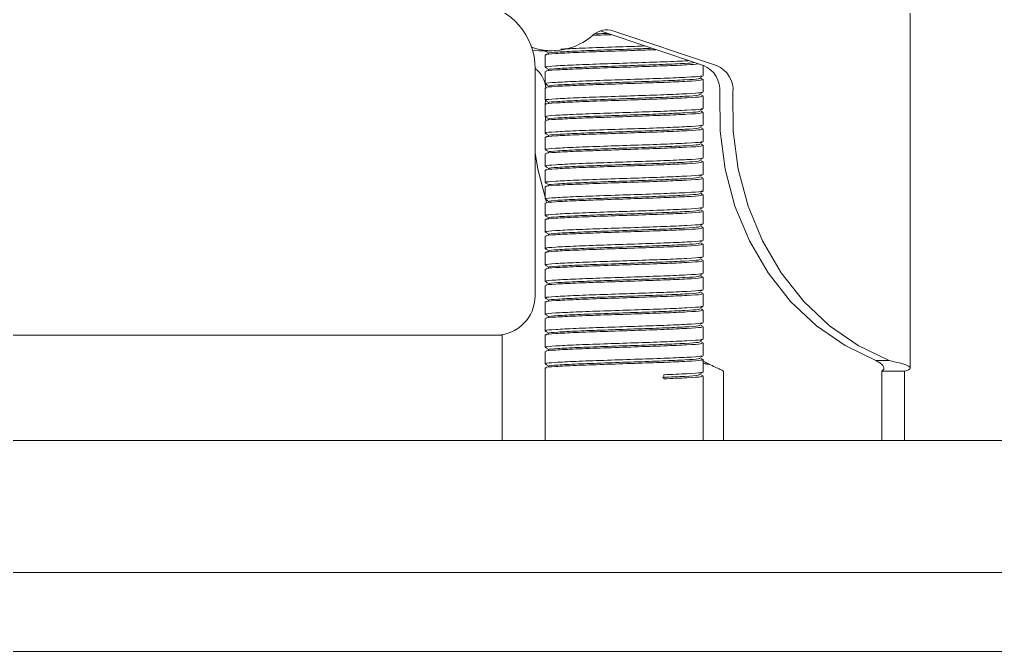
# Model space of a CAD drawing. Header units: millimetres. Extents: x 51507 to 66627, y -17810 to -7118.
# Drawn here: x 53123.3 to 53197.3, y -12022.7 to -11974.7 of the extents above; entities that cross this region are included whole.
import ezdxf

# ---------------------------------------------------------------- set-up
doc = ezdxf.new("R2010")
doc.units = ezdxf.units.MM
doc.header["$LTSCALE"] = 10
doc.layers.add('粗实线', color=4, linetype='Continuous', lineweight=18)

msp = doc.modelspace()

# ---------------------------------------------------------------- linework, layer by layer
at = {"layer": '粗实线'}
for p, q in [((53190.861, -12001.191), (53190.861, -11964.75)), ((53167.333, -11975.614), (53175.172, -11978.241)), ((53168.316, -11975.608), (53176.172, -11978.241)), ((53162.219, -11977.091), (53162.691, -11977.116)), ((53162.691, -11977.116), (53163.691, -11977.116)), ((53163.167, -11977.116), (53163.167, -11977.12)), ((53163.167, -11977.429), (53163.167, -11978.37)), ((53162.409, -11995.704), (53162.409, -11978.455)), ((53175.167, -11978.995), (53175.167, -11978.239)), ((53163.167, -11978.679), (53163.167, -11979.62)), ((53163.167, -11979.929), (53163.167, -11980.87)), ((53175.167, -11980.245), (53175.167, -11979.304)), ((53175.167, -11981.495), (53175.167, -11980.554)), ((53163.167, -11981.179), (53163.167, -11982.12)), ((53163.191, -11980.897), (53163.184, -11981.182)), ((53163.185, -11982.108), (53163.192, -11982.381)), ((53175.167, -11982.745), (53175.167, -11981.804)), ((53163.167, -11982.429), (53163.167, -11983.37)), ((53175.167, -11983.995), (53175.167, -11983.054)), ((53163.167, -11983.679), (53163.167, -11984.62)), ((53175.167, -11985.245), (53175.167, -11984.304)), ((53163.167, -11984.929), (53163.167, -11985.87)), ((53175.167, -11986.495), (53175.167, -11985.554)), ((53163.167, -11986.179), (53163.167, -11987.12)), ((53175.167, -11987.745), (53175.167, -11986.804)), ((53163.167, -11987.429), (53163.167, -11988.37)), ((53175.167, -11988.995), (53175.167, -11988.054)), ((53163.167, -11988.679), (53163.167, -11989.62)), ((53175.167, -11990.245), (53175.167, -11989.304)), ((53163.167, -11989.929), (53163.167, -11990.87)), ((53175.167, -11991.495), (53175.167, -11990.554)), ((53163.167, -11991.179), (53163.167, -11992.12)), ((53163.167, -11992.429), (53163.167, -11993.37)), ((53175.167, -11992.745), (53175.167, -11991.804)), ((53175.167, -11993.995), (53175.167, -11993.054)), ((53163.167, -11993.679), (53163.167, -11994.62)), ((53175.167, -11995.245), (53175.167, -11994.304)), ((53163.167, -11994.929), (53163.167, -11995.87)), ((53163.167, -11996.179), (53163.167, -11997.12)), ((53175.167, -11996.495), (53175.167, -11995.554)), ((53175.167, -11997.745), (53175.167, -11996.804)), ((53163.167, -11997.429), (53163.167, -11998.37)), ((53175.167, -11998.995), (53175.167, -11998.054)), ((53159.909, -11998.704), (53082.609, -11998.704)), ((53159.909, -12006.704), (53159.909, -11998.704)), ((53163.167, -11998.679), (53163.167, -11999.62)), ((53175.167, -12000.245), (53175.167, -11999.304)), ((53163.167, -11999.929), (53163.167, -12000.87)), ((53175.167, -12001.495), (53175.167, -12000.554)), ((53189.261, -12000.613), (53188.261, -12000.613)), ((53163.167, -12001.179), (53163.167, -12006.704)), ((53175.602, -12000.922), (53175.639, -12000.922)), ((53172.167, -12002.012), (53172.167, -12001.704)), ((53175.167, -12006.704), (53175.167, -12001.804)), ((53176.7, -12006.704), (53176.7, -12001.425)), ((53190.432, -12001.425), (53188.7, -12001.425)), ((53188.7, -12006.704), (53188.7, -12001.425)), ((53190.432, -12006.704), (53190.432, -12001.425)), ((52722.409, -12006.704), (54612.409, -12006.704)), ((52722.409, -12016.704), (54612.409, -12016.704)), ((54607.409, -12022.704), (52727.409, -12022.704))]:
    msp.add_line(p, q, dxfattribs=at)
for points in [[(53176.418, -11980.294), (53176.435, -11983.221), (53176.821, -11986.112), (53177.569, -11988.908), (53178.662, -11991.548), (53180.077, -11993.976), (53181.783, -11996.139), (53183.745, -11997.992), (53185.92, -11999.494), (53188.261, -12000.613)], [(53177.418, -11980.294), (53177.435, -11983.221), (53177.821, -11986.112), (53178.569, -11988.908), (53179.662, -11991.548), (53181.077, -11993.976), (53182.783, -11996.139), (53184.745, -11997.992), (53186.92, -11999.494), (53189.261, -12000.613)], [(53162.409, -11984.869), (53162.621, -11986.112), (53163.269, -11988.606)]]:
    msp.add_lwpolyline(points, dxfattribs=at)
for centre, radius, start, end in [((53157.409, -11978.455), 5, 0, 81.25384), ((53163.697, -11972.465), 4.646, 250.44125, 311.85464), ((53167.832, -11977.082), 1.552, 71.82487, 131.80212), ((53174.428, -11980.097), 2, 354.32949, 68.13773), ((53175.428, -11980.097), 2, 354.32949, 68.13773), ((53161.176, -11980.094), 2.042, 3.41415, 52.85082), ((53159.409, -11995.704), 3, 270, 360)]:
    msp.add_arc(centre, radius, start, end, dxfattribs=at)
for points, knots in [([(53168.185, -11975.899), (53167.991, -11975.906), (53167.513, -11975.921), (53167.107, -11975.937), (53166.866, -11975.946)], [0, 0, 0, 0, 0.53758, 1.320531, 1.320531, 1.320531, 1.320531]), ([(53167.89, -11975.8), (53167.814, -11975.803), (53167.457, -11975.815), (53167.153, -11975.827), (53166.915, -11975.837)], [0, 0, 0, 0, 0.2088916, 0.9758435, 0.9758435, 0.9758435, 0.9758435]), ([(53171.265, -11976.931), (53170.825, -11976.948), (53169.679, -11976.99), (53167.619, -11977.058), (53165.53, -11977.136), (53164.043, -11977.214), (53163.32, -11977.275), (53163.429, -11977.31), (53163.457, -11977.318)], [0, 0, 0, 0, 0.998521, 2.597816, 4.197112, 5.796408, 7.395703, 7.92518, 7.92518, 7.92518, 7.92518]), ([(53170.736, -11976.754), (53170.476, -11976.763), (53169.485, -11976.798), (53167.578, -11976.86), (53165.555, -11976.931), (53164.722, -11976.977), (53164.368, -11976.996)], [0, 0, 0, 0, 0.729382, 2.786947, 4.844512, 6.372865, 6.372865, 6.372865, 6.372865]), ([(53163.177, -11977.132), (53163.209, -11977.151), (53163.272, -11977.188), (53163.336, -11977.225), (53163.368, -11977.243)], [0, 0, 0, 0, 0.1104787, 0.2209528, 0.2209528, 0.2209528, 0.2209528]), ([(53171.569, -11977.033), (53171.038, -11977.052), (53169.779, -11977.097), (53167.569, -11977.168), (53165.41, -11977.247), (53163.875, -11977.325), (53163.128, -11977.385), (53163.241, -11977.42), (53163.269, -11977.429)], [0, 0, 0, 0, 1.214889, 2.878022, 4.541155, 6.204288, 7.867422, 8.420209, 8.420209, 8.420209, 8.420209]), ([(53163.177, -11978.382), (53163.209, -11978.401), (53163.272, -11978.438), (53163.336, -11978.475), (53163.368, -11978.493)], [0, 0, 0, 0, 0.1104787, 0.2209528, 0.2209528, 0.2209528, 0.2209528]), ([(53174.054, -11977.866), (53174.013, -11977.869), (53173.64, -11977.898), (53172.195, -11977.954), (53169.983, -11978.032), (53167.573, -11978.11), (53165.409, -11978.188), (53163.875, -11978.266), (53163.128, -11978.327), (53163.241, -11978.361), (53163.269, -11978.37)], [0, 0, 0, 0, 0.207198, 1.896939, 3.58668, 5.276421, 6.966162, 8.655904, 10.345645, 10.907276, 10.907276, 10.907276, 10.907276]), ([(53174.806, -11978.118), (53174.556, -11978.14), (53174.011, -11978.188), (53172.23, -11978.262), (53169.973, -11978.34), (53167.575, -11978.418), (53165.409, -11978.497), (53163.875, -11978.575), (53163.128, -11978.635), (53163.241, -11978.67), (53163.269, -11978.679)], [0, 0, 0, 0, 1.378302, 3.00218, 4.626057, 6.249935, 7.873813, 9.497691, 11.121569, 11.661309, 11.661309, 11.661309, 11.661309]), ([(53174.505, -11978.017), (53174.295, -11978.036), (53173.795, -11978.081), (53172.129, -11978.152), (53169.949, -11978.23), (53167.626, -11978.308), (53165.528, -11978.386), (53164.044, -11978.464), (53163.32, -11978.525), (53163.429, -11978.56), (53163.457, -11978.568)], [0, 0, 0, 0, 1.151574, 2.733946, 4.316318, 5.89869, 7.481062, 9.063434, 10.645806, 11.169679, 11.169679, 11.169679, 11.169679]), ([(53175.041, -11979.007), (53175.037, -11979.021), (53175.028, -11979.06), (53174.021, -11979.125), (53172.253, -11979.204), (53169.967, -11979.282), (53167.577, -11979.36), (53165.408, -11979.438), (53163.875, -11979.516), (53163.128, -11979.577), (53163.241, -11979.611), (53163.269, -11979.62)], [0, 0, 0, 0, 0.778444, 2.29667, 3.814896, 5.333123, 6.851349, 8.369575, 9.887802, 11.406028, 11.910652, 11.910652, 11.910652, 11.910652]), ([(53174.877, -11979.194), (53174.878, -11979.211), (53174.879, -11979.254), (53173.874, -11979.324), (53172.153, -11979.402), (53169.942, -11979.48), (53167.627, -11979.558), (53165.528, -11979.636), (53164.044, -11979.714), (53163.32, -11979.775), (53163.429, -11979.81), (53163.457, -11979.818)], [0, 0, 0, 0, 0.965107, 2.410762, 3.856417, 5.302072, 6.747726, 8.193381, 9.639036, 11.084691, 11.563302, 11.563302, 11.563302, 11.563302]), ([(53174.965, -11979.118), (53174.997, -11979.1), (53175.061, -11979.063), (53175.125, -11979.026), (53175.157, -11979.007)], [0, 0, 0, 0, 0.1104741, 0.2209528, 0.2209528, 0.2209528, 0.2209528]), ([(53175.156, -11979.293), (53175.125, -11979.274), (53175.061, -11979.237), (53174.997, -11979.2), (53174.965, -11979.182)], [0, 0, 0, 0, 0.1104904, 0.2209761, 0.2209761, 0.2209761, 0.2209761]), ([(53163.177, -11979.632), (53163.209, -11979.651), (53163.272, -11979.688), (53163.336, -11979.725), (53163.368, -11979.743)], [0, 0, 0, 0, 0.1104787, 0.2209528, 0.2209528, 0.2209528, 0.2209528]), ([(53175.065, -11979.304), (53175.065, -11979.321), (53175.067, -11979.365), (53174.028, -11979.434), (53172.251, -11979.512), (53169.968, -11979.59), (53167.577, -11979.668), (53165.408, -11979.747), (53163.875, -11979.825), (53163.128, -11979.885), (53163.241, -11979.92), (53163.269, -11979.929)], [0, 0, 0, 0, 0.99652, 2.48916, 3.9818, 5.47444, 6.967079, 8.459719, 9.952359, 11.444999, 11.941118, 11.941118, 11.941118, 11.941118]), ([(53175.041, -11980.257), (53175.037, -11980.271), (53175.028, -11980.31), (53174.021, -11980.375), (53172.253, -11980.454), (53169.967, -11980.532), (53167.577, -11980.61), (53165.408, -11980.688), (53163.875, -11980.766), (53163.128, -11980.827), (53163.241, -11980.861), (53163.269, -11980.87)], [0, 0, 0, 0, 0.778444, 2.29667, 3.814896, 5.333123, 6.851349, 8.369575, 9.887802, 11.406028, 11.910652, 11.910652, 11.910652, 11.910652]), ([(53175.065, -11980.554), (53175.065, -11980.571), (53175.067, -11980.615), (53174.028, -11980.684), (53172.251, -11980.762), (53169.968, -11980.84), (53167.577, -11980.918), (53165.408, -11980.997), (53163.875, -11981.075), (53163.128, -11981.135), (53163.241, -11981.17), (53163.269, -11981.179)], [0, 0, 0, 0, 0.99652, 2.48916, 3.9818, 5.47444, 6.967079, 8.459719, 9.952359, 11.444999, 11.941118, 11.941118, 11.941118, 11.941118]), ([(53174.877, -11980.444), (53174.878, -11980.461), (53174.879, -11980.504), (53173.874, -11980.574), (53172.153, -11980.652), (53169.942, -11980.73), (53167.627, -11980.808), (53165.528, -11980.886), (53164.044, -11980.964), (53163.32, -11981.025), (53163.429, -11981.06), (53163.457, -11981.068)], [0, 0, 0, 0, 0.965107, 2.410762, 3.856417, 5.302072, 6.747726, 8.193381, 9.639036, 11.084691, 11.563302, 11.563302, 11.563302, 11.563302]), ([(53174.965, -11980.368), (53174.997, -11980.35), (53175.061, -11980.313), (53175.125, -11980.276), (53175.157, -11980.257)], [0, 0, 0, 0, 0.1104741, 0.2209528, 0.2209528, 0.2209528, 0.2209528]), ([(53175.156, -11980.543), (53175.125, -11980.524), (53175.061, -11980.487), (53174.997, -11980.45), (53174.965, -11980.432)], [0, 0, 0, 0, 0.1104904, 0.2209761, 0.2209761, 0.2209761, 0.2209761]), ([(53163.177, -11980.882), (53163.209, -11980.901), (53163.272, -11980.938), (53163.336, -11980.975), (53163.368, -11980.993)], [0, 0, 0, 0, 0.1104787, 0.2209528, 0.2209528, 0.2209528, 0.2209528]), ([(53163.177, -11982.132), (53163.209, -11982.151), (53163.272, -11982.188), (53163.336, -11982.225), (53163.368, -11982.243)], [0, 0, 0, 0, 0.1104787, 0.2209528, 0.2209528, 0.2209528, 0.2209528]), ([(53175.041, -11981.507), (53175.037, -11981.521), (53175.028, -11981.56), (53174.021, -11981.625), (53172.253, -11981.704), (53169.967, -11981.782), (53167.577, -11981.86), (53165.408, -11981.938), (53163.875, -11982.016), (53163.128, -11982.077), (53163.241, -11982.111), (53163.269, -11982.12)], [0, 0, 0, 0, 0.778444, 2.29667, 3.814896, 5.333123, 6.851349, 8.369575, 9.887802, 11.406028, 11.910652, 11.910652, 11.910652, 11.910652]), ([(53175.065, -11981.804), (53175.065, -11981.821), (53175.067, -11981.865), (53174.028, -11981.934), (53172.251, -11982.012), (53169.968, -11982.09), (53167.577, -11982.168), (53165.408, -11982.247), (53163.875, -11982.325), (53163.128, -11982.385), (53163.241, -11982.42), (53163.269, -11982.429)], [0, 0, 0, 0, 0.99652, 2.48916, 3.9818, 5.47444, 6.967079, 8.459719, 9.952359, 11.444999, 11.941118, 11.941118, 11.941118, 11.941118]), ([(53174.877, -11981.694), (53174.878, -11981.711), (53174.879, -11981.754), (53173.874, -11981.824), (53172.153, -11981.902), (53169.942, -11981.98), (53167.627, -11982.058), (53165.528, -11982.136), (53164.044, -11982.214), (53163.32, -11982.275), (53163.429, -11982.31), (53163.457, -11982.318)], [0, 0, 0, 0, 0.965107, 2.410762, 3.856417, 5.302072, 6.747726, 8.193381, 9.639036, 11.084691, 11.563302, 11.563302, 11.563302, 11.563302]), ([(53174.965, -11981.618), (53174.997, -11981.6), (53175.061, -11981.563), (53175.125, -11981.526), (53175.157, -11981.507)], [0, 0, 0, 0, 0.1104741, 0.2209528, 0.2209528, 0.2209528, 0.2209528]), ([(53175.156, -11981.793), (53175.125, -11981.774), (53175.061, -11981.737), (53174.997, -11981.7), (53174.965, -11981.682)], [0, 0, 0, 0, 0.1104904, 0.2209761, 0.2209761, 0.2209761, 0.2209761]), ([(53175.041, -11982.757), (53175.037, -11982.771), (53175.028, -11982.81), (53174.021, -11982.875), (53172.253, -11982.954), (53169.967, -11983.032), (53167.577, -11983.11), (53165.408, -11983.188), (53163.875, -11983.266), (53163.128, -11983.327), (53163.241, -11983.361), (53163.269, -11983.37)], [0, 0, 0, 0, 0.778444, 2.29667, 3.814896, 5.333123, 6.851349, 8.369575, 9.887802, 11.406028, 11.910652, 11.910652, 11.910652, 11.910652]), ([(53174.965, -11982.868), (53174.997, -11982.85), (53175.061, -11982.813), (53175.125, -11982.776), (53175.157, -11982.757)], [0, 0, 0, 0, 0.1104741, 0.2209528, 0.2209528, 0.2209528, 0.2209528]), ([(53163.177, -11983.382), (53163.209, -11983.401), (53163.272, -11983.438), (53163.336, -11983.475), (53163.368, -11983.493)], [0, 0, 0, 0, 0.1104787, 0.2209528, 0.2209528, 0.2209528, 0.2209528]), ([(53175.065, -11983.054), (53175.065, -11983.071), (53175.067, -11983.115), (53174.028, -11983.184), (53172.251, -11983.262), (53169.968, -11983.34), (53167.577, -11983.418), (53165.408, -11983.497), (53163.875, -11983.575), (53163.128, -11983.635), (53163.241, -11983.67), (53163.269, -11983.679)], [0, 0, 0, 0, 0.99652, 2.48916, 3.9818, 5.47444, 6.967079, 8.459719, 9.952359, 11.444999, 11.941118, 11.941118, 11.941118, 11.941118]), ([(53174.877, -11982.944), (53174.878, -11982.961), (53174.879, -11983.004), (53173.874, -11983.074), (53172.153, -11983.152), (53169.942, -11983.23), (53167.627, -11983.308), (53165.528, -11983.386), (53164.044, -11983.464), (53163.32, -11983.525), (53163.429, -11983.56), (53163.457, -11983.568)], [0, 0, 0, 0, 0.965107, 2.410762, 3.856417, 5.302072, 6.747726, 8.193381, 9.639036, 11.084691, 11.563302, 11.563302, 11.563302, 11.563302]), ([(53175.156, -11983.043), (53175.125, -11983.024), (53175.061, -11982.987), (53174.997, -11982.95), (53174.965, -11982.932)], [0, 0, 0, 0, 0.1104904, 0.2209761, 0.2209761, 0.2209761, 0.2209761]), ([(53175.041, -11984.007), (53175.037, -11984.021), (53175.028, -11984.06), (53174.021, -11984.125), (53172.253, -11984.204), (53169.967, -11984.282), (53167.577, -11984.36), (53165.408, -11984.438), (53163.875, -11984.516), (53163.128, -11984.577), (53163.241, -11984.611), (53163.269, -11984.62)], [0, 0, 0, 0, 0.778444, 2.29667, 3.814896, 5.333123, 6.851349, 8.369575, 9.887802, 11.406028, 11.910652, 11.910652, 11.910652, 11.910652]), ([(53175.065, -11984.304), (53175.065, -11984.321), (53175.067, -11984.365), (53174.028, -11984.434), (53172.251, -11984.512), (53169.968, -11984.59), (53167.577, -11984.668), (53165.408, -11984.747), (53163.875, -11984.825), (53163.128, -11984.885), (53163.241, -11984.92), (53163.269, -11984.929)], [0, 0, 0, 0, 0.99652, 2.48916, 3.9818, 5.47444, 6.967079, 8.459719, 9.952359, 11.444999, 11.941118, 11.941118, 11.941118, 11.941118]), ([(53174.877, -11984.194), (53174.878, -11984.211), (53174.879, -11984.254), (53173.874, -11984.324), (53172.153, -11984.402), (53169.942, -11984.48), (53167.627, -11984.558), (53165.528, -11984.636), (53164.044, -11984.714), (53163.32, -11984.775), (53163.429, -11984.81), (53163.457, -11984.818)], [0, 0, 0, 0, 0.965107, 2.410762, 3.856417, 5.302072, 6.747726, 8.193381, 9.639036, 11.084691, 11.563302, 11.563302, 11.563302, 11.563302]), ([(53174.965, -11984.118), (53174.997, -11984.1), (53175.061, -11984.063), (53175.125, -11984.026), (53175.157, -11984.007)], [0, 0, 0, 0, 0.1104741, 0.2209528, 0.2209528, 0.2209528, 0.2209528]), ([(53175.156, -11984.293), (53175.125, -11984.274), (53175.061, -11984.237), (53174.997, -11984.2), (53174.965, -11984.182)], [0, 0, 0, 0, 0.1104904, 0.2209761, 0.2209761, 0.2209761, 0.2209761]), ([(53163.177, -11984.632), (53163.209, -11984.651), (53163.272, -11984.688), (53163.336, -11984.725), (53163.368, -11984.743)], [0, 0, 0, 0, 0.1104787, 0.2209528, 0.2209528, 0.2209528, 0.2209528]), ([(53175.041, -11985.257), (53175.037, -11985.271), (53175.028, -11985.31), (53174.021, -11985.375), (53172.253, -11985.454), (53169.967, -11985.532), (53167.577, -11985.61), (53165.408, -11985.688), (53163.875, -11985.766), (53163.128, -11985.827), (53163.241, -11985.861), (53163.269, -11985.87)], [0, 0, 0, 0, 0.778444, 2.29667, 3.814896, 5.333123, 6.851349, 8.369575, 9.887802, 11.406028, 11.910652, 11.910652, 11.910652, 11.910652]), ([(53175.065, -11985.554), (53175.065, -11985.571), (53175.067, -11985.615), (53174.028, -11985.684), (53172.251, -11985.762), (53169.968, -11985.84), (53167.577, -11985.918), (53165.408, -11985.997), (53163.875, -11986.075), (53163.128, -11986.135), (53163.241, -11986.17), (53163.269, -11986.179)], [0, 0, 0, 0, 0.99652, 2.48916, 3.9818, 5.47444, 6.967079, 8.459719, 9.952359, 11.444999, 11.941118, 11.941118, 11.941118, 11.941118]), ([(53174.877, -11985.444), (53174.878, -11985.461), (53174.879, -11985.504), (53173.874, -11985.574), (53172.153, -11985.652), (53169.942, -11985.73), (53167.627, -11985.808), (53165.528, -11985.886), (53164.044, -11985.964), (53163.32, -11986.025), (53163.429, -11986.06), (53163.457, -11986.068)], [0, 0, 0, 0, 0.965107, 2.410762, 3.856417, 5.302072, 6.747726, 8.193381, 9.639036, 11.084691, 11.563302, 11.563302, 11.563302, 11.563302]), ([(53174.965, -11985.368), (53174.997, -11985.35), (53175.061, -11985.313), (53175.125, -11985.276), (53175.157, -11985.257)], [0, 0, 0, 0, 0.1104741, 0.2209528, 0.2209528, 0.2209528, 0.2209528]), ([(53175.156, -11985.543), (53175.125, -11985.524), (53175.061, -11985.487), (53174.997, -11985.45), (53174.965, -11985.432)], [0, 0, 0, 0, 0.1104904, 0.2209761, 0.2209761, 0.2209761, 0.2209761]), ([(53163.177, -11985.882), (53163.209, -11985.901), (53163.272, -11985.938), (53163.336, -11985.975), (53163.368, -11985.993)], [0, 0, 0, 0, 0.1104787, 0.2209528, 0.2209528, 0.2209528, 0.2209528]), ([(53175.041, -11986.507), (53175.037, -11986.521), (53175.028, -11986.56), (53174.021, -11986.625), (53172.253, -11986.704), (53169.967, -11986.782), (53167.577, -11986.86), (53165.408, -11986.938), (53163.875, -11987.016), (53163.128, -11987.077), (53163.241, -11987.111), (53163.269, -11987.12)], [0, 0, 0, 0, 0.778444, 2.29667, 3.814896, 5.333123, 6.851349, 8.369575, 9.887802, 11.406028, 11.910652, 11.910652, 11.910652, 11.910652]), ([(53174.965, -11986.618), (53174.997, -11986.6), (53175.061, -11986.563), (53175.125, -11986.526), (53175.157, -11986.507)], [0, 0, 0, 0, 0.1104741, 0.2209528, 0.2209528, 0.2209528, 0.2209528]), ([(53163.177, -11987.132), (53163.209, -11987.151), (53163.272, -11987.188), (53163.336, -11987.225), (53163.368, -11987.243)], [0, 0, 0, 0, 0.1104787, 0.2209528, 0.2209528, 0.2209528, 0.2209528]), ([(53175.065, -11986.804), (53175.065, -11986.821), (53175.067, -11986.865), (53174.028, -11986.934), (53172.251, -11987.012), (53169.968, -11987.09), (53167.577, -11987.168), (53165.408, -11987.247), (53163.875, -11987.325), (53163.128, -11987.385), (53163.241, -11987.42), (53163.269, -11987.429)], [0, 0, 0, 0, 0.99652, 2.48916, 3.9818, 5.47444, 6.967079, 8.459719, 9.952359, 11.444999, 11.941118, 11.941118, 11.941118, 11.941118]), ([(53174.877, -11986.694), (53174.878, -11986.711), (53174.879, -11986.754), (53173.874, -11986.824), (53172.153, -11986.902), (53169.942, -11986.98), (53167.627, -11987.058), (53165.528, -11987.136), (53164.044, -11987.214), (53163.32, -11987.275), (53163.429, -11987.31), (53163.457, -11987.318)], [0, 0, 0, 0, 0.965107, 2.410762, 3.856417, 5.302072, 6.747726, 8.193381, 9.639036, 11.084691, 11.563302, 11.563302, 11.563302, 11.563302]), ([(53175.156, -11986.793), (53175.125, -11986.774), (53175.061, -11986.737), (53174.997, -11986.7), (53174.965, -11986.682)], [0, 0, 0, 0, 0.1104904, 0.2209761, 0.2209761, 0.2209761, 0.2209761]), ([(53175.041, -11987.757), (53175.037, -11987.771), (53175.028, -11987.81), (53174.021, -11987.875), (53172.253, -11987.954), (53169.967, -11988.032), (53167.577, -11988.11), (53165.408, -11988.188), (53163.875, -11988.266), (53163.128, -11988.327), (53163.241, -11988.361), (53163.269, -11988.37)], [0, 0, 0, 0, 0.778444, 2.29667, 3.814896, 5.333123, 6.851349, 8.369575, 9.887802, 11.406028, 11.910652, 11.910652, 11.910652, 11.910652]), ([(53175.065, -11988.054), (53175.065, -11988.071), (53175.067, -11988.115), (53174.028, -11988.184), (53172.251, -11988.262), (53169.968, -11988.34), (53167.577, -11988.418), (53165.408, -11988.497), (53163.875, -11988.575), (53163.128, -11988.635), (53163.241, -11988.67), (53163.269, -11988.679)], [0, 0, 0, 0, 0.99652, 2.48916, 3.9818, 5.47444, 6.967079, 8.459719, 9.952359, 11.444999, 11.941118, 11.941118, 11.941118, 11.941118]), ([(53174.877, -11987.944), (53174.878, -11987.961), (53174.879, -11988.004), (53173.874, -11988.074), (53172.153, -11988.152), (53169.942, -11988.23), (53167.627, -11988.308), (53165.528, -11988.386), (53164.044, -11988.464), (53163.32, -11988.525), (53163.429, -11988.56), (53163.457, -11988.568)], [0, 0, 0, 0, 0.965107, 2.410762, 3.856417, 5.302072, 6.747726, 8.193381, 9.639036, 11.084691, 11.563302, 11.563302, 11.563302, 11.563302]), ([(53174.965, -11987.868), (53174.997, -11987.85), (53175.061, -11987.813), (53175.125, -11987.776), (53175.157, -11987.757)], [0, 0, 0, 0, 0.1104741, 0.2209528, 0.2209528, 0.2209528, 0.2209528]), ([(53175.156, -11988.043), (53175.125, -11988.024), (53175.061, -11987.987), (53174.997, -11987.95), (53174.965, -11987.932)], [0, 0, 0, 0, 0.1104904, 0.2209761, 0.2209761, 0.2209761, 0.2209761]), ([(53163.177, -11988.382), (53163.209, -11988.401), (53163.272, -11988.438), (53163.336, -11988.475), (53163.368, -11988.493)], [0, 0, 0, 0, 0.1104787, 0.2209528, 0.2209528, 0.2209528, 0.2209528]), ([(53175.041, -11989.007), (53175.037, -11989.021), (53175.028, -11989.06), (53174.021, -11989.125), (53172.253, -11989.204), (53169.967, -11989.282), (53167.577, -11989.36), (53165.408, -11989.438), (53163.875, -11989.516), (53163.128, -11989.577), (53163.241, -11989.611), (53163.269, -11989.62)], [0, 0, 0, 0, 0.778444, 2.29667, 3.814896, 5.333123, 6.851349, 8.369575, 9.887802, 11.406028, 11.910652, 11.910652, 11.910652, 11.910652]), ([(53175.065, -11989.304), (53175.065, -11989.321), (53175.067, -11989.365), (53174.028, -11989.434), (53172.251, -11989.512), (53169.968, -11989.59), (53167.577, -11989.668), (53165.408, -11989.747), (53163.875, -11989.825), (53163.128, -11989.885), (53163.241, -11989.92), (53163.269, -11989.929)], [0, 0, 0, 0, 0.99652, 2.48916, 3.9818, 5.47444, 6.967079, 8.459719, 9.952359, 11.444999, 11.941118, 11.941118, 11.941118, 11.941118]), ([(53174.877, -11989.194), (53174.878, -11989.211), (53174.879, -11989.254), (53173.874, -11989.324), (53172.153, -11989.402), (53169.942, -11989.48), (53167.627, -11989.558), (53165.528, -11989.636), (53164.044, -11989.714), (53163.32, -11989.775), (53163.429, -11989.81), (53163.457, -11989.818)], [0, 0, 0, 0, 0.965107, 2.410762, 3.856417, 5.302072, 6.747726, 8.193381, 9.639036, 11.084691, 11.563302, 11.563302, 11.563302, 11.563302]), ([(53174.965, -11989.118), (53174.997, -11989.1), (53175.061, -11989.063), (53175.125, -11989.026), (53175.157, -11989.007)], [0, 0, 0, 0, 0.1104741, 0.2209528, 0.2209528, 0.2209528, 0.2209528]), ([(53175.156, -11989.293), (53175.125, -11989.274), (53175.061, -11989.237), (53174.997, -11989.2), (53174.965, -11989.182)], [0, 0, 0, 0, 0.1104904, 0.2209761, 0.2209761, 0.2209761, 0.2209761]), ([(53163.177, -11989.632), (53163.209, -11989.651), (53163.272, -11989.688), (53163.336, -11989.725), (53163.368, -11989.743)], [0, 0, 0, 0, 0.1104787, 0.2209528, 0.2209528, 0.2209528, 0.2209528]), ([(53175.041, -11990.257), (53175.037, -11990.271), (53175.028, -11990.31), (53174.021, -11990.375), (53172.253, -11990.454), (53169.967, -11990.532), (53167.577, -11990.61), (53165.408, -11990.688), (53163.875, -11990.766), (53163.128, -11990.827), (53163.241, -11990.861), (53163.269, -11990.87)], [0, 0, 0, 0, 0.778444, 2.29667, 3.814896, 5.333123, 6.851349, 8.369575, 9.887802, 11.406028, 11.910652, 11.910652, 11.910652, 11.910652]), ([(53174.965, -11990.368), (53174.997, -11990.35), (53175.061, -11990.313), (53175.125, -11990.276), (53175.157, -11990.257)], [0, 0, 0, 0, 0.1104741, 0.2209528, 0.2209528, 0.2209528, 0.2209528]), ([(53163.177, -11990.882), (53163.209, -11990.901), (53163.272, -11990.938), (53163.336, -11990.975), (53163.368, -11990.993)], [0, 0, 0, 0, 0.1104787, 0.2209528, 0.2209528, 0.2209528, 0.2209528]), ([(53175.065, -11990.554), (53175.065, -11990.571), (53175.067, -11990.615), (53174.028, -11990.684), (53172.251, -11990.762), (53169.968, -11990.84), (53167.577, -11990.918), (53165.408, -11990.997), (53163.875, -11991.075), (53163.128, -11991.135), (53163.241, -11991.17), (53163.269, -11991.179)], [0, 0, 0, 0, 0.99652, 2.48916, 3.9818, 5.47444, 6.967079, 8.459719, 9.952359, 11.444999, 11.941118, 11.941118, 11.941118, 11.941118]), ([(53174.877, -11990.444), (53174.878, -11990.461), (53174.879, -11990.504), (53173.874, -11990.574), (53172.153, -11990.652), (53169.942, -11990.73), (53167.627, -11990.808), (53165.528, -11990.886), (53164.044, -11990.964), (53163.32, -11991.025), (53163.429, -11991.06), (53163.457, -11991.068)], [0, 0, 0, 0, 0.965107, 2.410762, 3.856417, 5.302072, 6.747726, 8.193381, 9.639036, 11.084691, 11.563302, 11.563302, 11.563302, 11.563302]), ([(53175.156, -11990.543), (53175.125, -11990.524), (53175.061, -11990.487), (53174.997, -11990.45), (53174.965, -11990.432)], [0, 0, 0, 0, 0.1104904, 0.2209761, 0.2209761, 0.2209761, 0.2209761]), ([(53175.041, -11991.507), (53175.037, -11991.521), (53175.028, -11991.56), (53174.021, -11991.625), (53172.253, -11991.704), (53169.967, -11991.782), (53167.577, -11991.86), (53165.408, -11991.938), (53163.875, -11992.016), (53163.128, -11992.077), (53163.241, -11992.111), (53163.269, -11992.12)], [0, 0, 0, 0, 0.778444, 2.29667, 3.814896, 5.333123, 6.851349, 8.369575, 9.887802, 11.406028, 11.910652, 11.910652, 11.910652, 11.910652]), ([(53174.877, -11991.694), (53174.878, -11991.711), (53174.879, -11991.754), (53173.874, -11991.824), (53172.153, -11991.902), (53169.942, -11991.98), (53167.627, -11992.058), (53165.528, -11992.136), (53164.044, -11992.214), (53163.32, -11992.275), (53163.429, -11992.31), (53163.457, -11992.318)], [0, 0, 0, 0, 0.965107, 2.410762, 3.856417, 5.302072, 6.747726, 8.193381, 9.639036, 11.084691, 11.563302, 11.563302, 11.563302, 11.563302]), ([(53174.965, -11991.618), (53174.997, -11991.6), (53175.061, -11991.563), (53175.125, -11991.526), (53175.157, -11991.507)], [0, 0, 0, 0, 0.1104741, 0.2209528, 0.2209528, 0.2209528, 0.2209528]), ([(53175.156, -11991.793), (53175.125, -11991.774), (53175.061, -11991.737), (53174.997, -11991.7), (53174.965, -11991.682)], [0, 0, 0, 0, 0.1104904, 0.2209761, 0.2209761, 0.2209761, 0.2209761]), ([(53163.177, -11992.132), (53163.209, -11992.151), (53163.272, -11992.188), (53163.336, -11992.225), (53163.368, -11992.243)], [0, 0, 0, 0, 0.1104787, 0.2209528, 0.2209528, 0.2209528, 0.2209528]), ([(53175.065, -11991.804), (53175.065, -11991.821), (53175.067, -11991.865), (53174.028, -11991.934), (53172.251, -11992.012), (53169.968, -11992.09), (53167.577, -11992.168), (53165.408, -11992.247), (53163.875, -11992.325), (53163.128, -11992.385), (53163.241, -11992.42), (53163.269, -11992.429)], [0, 0, 0, 0, 0.99652, 2.48916, 3.9818, 5.47444, 6.967079, 8.459719, 9.952359, 11.444999, 11.941118, 11.941118, 11.941118, 11.941118]), ([(53175.041, -11992.757), (53175.037, -11992.771), (53175.028, -11992.81), (53174.021, -11992.875), (53172.253, -11992.954), (53169.967, -11993.032), (53167.577, -11993.11), (53165.408, -11993.188), (53163.875, -11993.266), (53163.128, -11993.327), (53163.241, -11993.361), (53163.269, -11993.37)], [0, 0, 0, 0, 0.778444, 2.29667, 3.814896, 5.333123, 6.851349, 8.369575, 9.887802, 11.406028, 11.910652, 11.910652, 11.910652, 11.910652]), ([(53175.065, -11993.054), (53175.065, -11993.071), (53175.067, -11993.115), (53174.028, -11993.184), (53172.251, -11993.262), (53169.968, -11993.34), (53167.577, -11993.418), (53165.408, -11993.497), (53163.875, -11993.575), (53163.128, -11993.635), (53163.241, -11993.67), (53163.269, -11993.679)], [0, 0, 0, 0, 0.99652, 2.48916, 3.9818, 5.47444, 6.967079, 8.459719, 9.952359, 11.444999, 11.941118, 11.941118, 11.941118, 11.941118]), ([(53174.877, -11992.944), (53174.878, -11992.961), (53174.879, -11993.004), (53173.874, -11993.074), (53172.153, -11993.152), (53169.942, -11993.23), (53167.627, -11993.308), (53165.528, -11993.386), (53164.044, -11993.464), (53163.32, -11993.525), (53163.429, -11993.56), (53163.457, -11993.568)], [0, 0, 0, 0, 0.965107, 2.410762, 3.856417, 5.302072, 6.747726, 8.193381, 9.639036, 11.084691, 11.563302, 11.563302, 11.563302, 11.563302]), ([(53174.965, -11992.868), (53174.997, -11992.85), (53175.061, -11992.813), (53175.125, -11992.776), (53175.157, -11992.757)], [0, 0, 0, 0, 0.1104741, 0.2209528, 0.2209528, 0.2209528, 0.2209528]), ([(53175.156, -11993.043), (53175.125, -11993.024), (53175.061, -11992.987), (53174.997, -11992.95), (53174.965, -11992.932)], [0, 0, 0, 0, 0.1104904, 0.2209761, 0.2209761, 0.2209761, 0.2209761]), ([(53163.177, -11993.382), (53163.209, -11993.401), (53163.272, -11993.438), (53163.336, -11993.475), (53163.368, -11993.493)], [0, 0, 0, 0, 0.1104787, 0.2209528, 0.2209528, 0.2209528, 0.2209528]), ([(53163.177, -11994.632), (53163.209, -11994.651), (53163.272, -11994.688), (53163.336, -11994.725), (53163.368, -11994.743)], [0, 0, 0, 0, 0.1104787, 0.2209528, 0.2209528, 0.2209528, 0.2209528]), ([(53175.041, -11994.007), (53175.037, -11994.021), (53175.028, -11994.06), (53174.021, -11994.125), (53172.253, -11994.204), (53169.967, -11994.282), (53167.577, -11994.36), (53165.408, -11994.438), (53163.875, -11994.516), (53163.128, -11994.577), (53163.241, -11994.611), (53163.269, -11994.62)], [0, 0, 0, 0, 0.778444, 2.29667, 3.814896, 5.333123, 6.851349, 8.369575, 9.887802, 11.406028, 11.910652, 11.910652, 11.910652, 11.910652]), ([(53175.065, -11994.304), (53175.065, -11994.321), (53175.067, -11994.365), (53174.028, -11994.434), (53172.251, -11994.512), (53169.968, -11994.59), (53167.577, -11994.668), (53165.408, -11994.747), (53163.875, -11994.825), (53163.128, -11994.885), (53163.241, -11994.92), (53163.269, -11994.929)], [0, 0, 0, 0, 0.99652, 2.48916, 3.9818, 5.47444, 6.967079, 8.459719, 9.952359, 11.444999, 11.941118, 11.941118, 11.941118, 11.941118]), ([(53174.877, -11994.194), (53174.878, -11994.211), (53174.879, -11994.254), (53173.874, -11994.324), (53172.153, -11994.402), (53169.942, -11994.48), (53167.627, -11994.558), (53165.528, -11994.636), (53164.044, -11994.714), (53163.32, -11994.775), (53163.429, -11994.81), (53163.457, -11994.818)], [0, 0, 0, 0, 0.965107, 2.410762, 3.856417, 5.302072, 6.747726, 8.193381, 9.639036, 11.084691, 11.563302, 11.563302, 11.563302, 11.563302]), ([(53174.965, -11994.118), (53174.997, -11994.1), (53175.061, -11994.063), (53175.125, -11994.026), (53175.157, -11994.007)], [0, 0, 0, 0, 0.1104741, 0.2209528, 0.2209528, 0.2209528, 0.2209528]), ([(53175.156, -11994.293), (53175.125, -11994.274), (53175.061, -11994.237), (53174.997, -11994.2), (53174.965, -11994.182)], [0, 0, 0, 0, 0.1104904, 0.2209761, 0.2209761, 0.2209761, 0.2209761]), ([(53175.041, -11995.257), (53175.037, -11995.271), (53175.028, -11995.31), (53174.021, -11995.375), (53172.253, -11995.454), (53169.967, -11995.532), (53167.577, -11995.61), (53165.408, -11995.688), (53163.875, -11995.766), (53163.128, -11995.827), (53163.241, -11995.861), (53163.269, -11995.87)], [0, 0, 0, 0, 0.778444, 2.29667, 3.814896, 5.333123, 6.851349, 8.369575, 9.887802, 11.406028, 11.910652, 11.910652, 11.910652, 11.910652]), ([(53174.877, -11995.444), (53174.878, -11995.461), (53174.879, -11995.504), (53173.874, -11995.574), (53172.153, -11995.652), (53169.942, -11995.73), (53167.627, -11995.808), (53165.528, -11995.886), (53164.044, -11995.964), (53163.32, -11996.025), (53163.429, -11996.06), (53163.457, -11996.068)], [0, 0, 0, 0, 0.965107, 2.410762, 3.856417, 5.302072, 6.747726, 8.193381, 9.639036, 11.084691, 11.563302, 11.563302, 11.563302, 11.563302]), ([(53174.965, -11995.368), (53174.997, -11995.35), (53175.061, -11995.313), (53175.125, -11995.276), (53175.157, -11995.257)], [0, 0, 0, 0, 0.1104741, 0.2209528, 0.2209528, 0.2209528, 0.2209528]), ([(53175.156, -11995.543), (53175.125, -11995.524), (53175.061, -11995.487), (53174.997, -11995.45), (53174.965, -11995.432)], [0, 0, 0, 0, 0.1104904, 0.2209761, 0.2209761, 0.2209761, 0.2209761]), ([(53163.177, -11995.882), (53163.209, -11995.901), (53163.272, -11995.938), (53163.336, -11995.975), (53163.368, -11995.993)], [0, 0, 0, 0, 0.1104787, 0.2209528, 0.2209528, 0.2209528, 0.2209528]), ([(53175.065, -11995.554), (53175.065, -11995.571), (53175.067, -11995.615), (53174.028, -11995.684), (53172.251, -11995.762), (53169.968, -11995.84), (53167.577, -11995.918), (53165.408, -11995.997), (53163.875, -11996.075), (53163.128, -11996.135), (53163.241, -11996.17), (53163.269, -11996.179)], [0, 0, 0, 0, 0.99652, 2.48916, 3.9818, 5.47444, 6.967079, 8.459719, 9.952359, 11.444999, 11.941118, 11.941118, 11.941118, 11.941118]), ([(53175.041, -11996.507), (53175.037, -11996.521), (53175.028, -11996.56), (53174.021, -11996.625), (53172.253, -11996.704), (53169.967, -11996.782), (53167.577, -11996.86), (53165.408, -11996.938), (53163.875, -11997.016), (53163.128, -11997.077), (53163.241, -11997.111), (53163.269, -11997.12)], [0, 0, 0, 0, 0.778444, 2.29667, 3.814896, 5.333123, 6.851349, 8.369575, 9.887802, 11.406028, 11.910652, 11.910652, 11.910652, 11.910652]), ([(53175.065, -11996.804), (53175.065, -11996.821), (53175.067, -11996.865), (53174.028, -11996.934), (53172.251, -11997.012), (53169.968, -11997.09), (53167.577, -11997.168), (53165.408, -11997.247), (53163.875, -11997.325), (53163.128, -11997.385), (53163.241, -11997.42), (53163.269, -11997.429)], [0, 0, 0, 0, 0.99652, 2.48916, 3.9818, 5.47444, 6.967079, 8.459719, 9.952359, 11.444999, 11.941118, 11.941118, 11.941118, 11.941118]), ([(53174.877, -11996.694), (53174.878, -11996.711), (53174.879, -11996.754), (53173.874, -11996.824), (53172.153, -11996.902), (53169.942, -11996.98), (53167.627, -11997.058), (53165.528, -11997.136), (53164.044, -11997.214), (53163.32, -11997.275), (53163.429, -11997.31), (53163.457, -11997.318)], [0, 0, 0, 0, 0.965107, 2.410762, 3.856417, 5.302072, 6.747726, 8.193381, 9.639036, 11.084691, 11.563302, 11.563302, 11.563302, 11.563302]), ([(53174.965, -11996.618), (53174.997, -11996.6), (53175.061, -11996.563), (53175.125, -11996.526), (53175.157, -11996.507)], [0, 0, 0, 0, 0.1104741, 0.2209528, 0.2209528, 0.2209528, 0.2209528]), ([(53175.156, -11996.793), (53175.125, -11996.774), (53175.061, -11996.737), (53174.997, -11996.7), (53174.965, -11996.682)], [0, 0, 0, 0, 0.1104904, 0.2209761, 0.2209761, 0.2209761, 0.2209761]), ([(53163.177, -11997.132), (53163.209, -11997.151), (53163.272, -11997.188), (53163.336, -11997.225), (53163.368, -11997.243)], [0, 0, 0, 0, 0.1104787, 0.2209528, 0.2209528, 0.2209528, 0.2209528]), ([(53163.177, -11998.382), (53163.209, -11998.401), (53163.272, -11998.438), (53163.336, -11998.475), (53163.368, -11998.493)], [0, 0, 0, 0, 0.1104787, 0.2209528, 0.2209528, 0.2209528, 0.2209528]), ([(53175.041, -11997.757), (53175.037, -11997.771), (53175.028, -11997.81), (53174.021, -11997.875), (53172.253, -11997.954), (53169.967, -11998.032), (53167.577, -11998.11), (53165.408, -11998.188), (53163.875, -11998.266), (53163.128, -11998.327), (53163.241, -11998.361), (53163.269, -11998.37)], [0, 0, 0, 0, 0.778444, 2.29667, 3.814896, 5.333123, 6.851349, 8.369575, 9.887802, 11.406028, 11.910652, 11.910652, 11.910652, 11.910652]), ([(53175.065, -11998.054), (53175.065, -11998.071), (53175.067, -11998.115), (53174.028, -11998.184), (53172.251, -11998.262), (53169.968, -11998.34), (53167.577, -11998.418), (53165.408, -11998.497), (53163.875, -11998.575), (53163.128, -11998.635), (53163.241, -11998.67), (53163.269, -11998.679)], [0, 0, 0, 0, 0.99652, 2.48916, 3.9818, 5.47444, 6.967079, 8.459719, 9.952359, 11.444999, 11.941118, 11.941118, 11.941118, 11.941118]), ([(53174.877, -11997.944), (53174.878, -11997.961), (53174.879, -11998.004), (53173.874, -11998.074), (53172.153, -11998.152), (53169.942, -11998.23), (53167.627, -11998.308), (53165.528, -11998.386), (53164.044, -11998.464), (53163.32, -11998.525), (53163.429, -11998.56), (53163.457, -11998.568)], [0, 0, 0, 0, 0.965107, 2.410762, 3.856417, 5.302072, 6.747726, 8.193381, 9.639036, 11.084691, 11.563302, 11.563302, 11.563302, 11.563302]), ([(53174.965, -11997.868), (53174.997, -11997.85), (53175.061, -11997.813), (53175.125, -11997.776), (53175.157, -11997.757)], [0, 0, 0, 0, 0.1104741, 0.2209528, 0.2209528, 0.2209528, 0.2209528]), ([(53175.156, -11998.043), (53175.125, -11998.024), (53175.061, -11997.987), (53174.997, -11997.95), (53174.965, -11997.932)], [0, 0, 0, 0, 0.1104904, 0.2209761, 0.2209761, 0.2209761, 0.2209761]), ([(53175.041, -11999.007), (53175.037, -11999.021), (53175.028, -11999.06), (53174.021, -11999.125), (53172.253, -11999.204), (53169.967, -11999.282), (53167.577, -11999.36), (53165.408, -11999.438), (53163.875, -11999.516), (53163.128, -11999.577), (53163.241, -11999.611), (53163.269, -11999.62)], [0, 0, 0, 0, 0.778444, 2.29667, 3.814896, 5.333123, 6.851349, 8.369575, 9.887802, 11.406028, 11.910652, 11.910652, 11.910652, 11.910652]), ([(53174.965, -11999.118), (53174.997, -11999.1), (53175.061, -11999.063), (53175.125, -11999.026), (53175.157, -11999.007)], [0, 0, 0, 0, 0.1104741, 0.2209528, 0.2209528, 0.2209528, 0.2209528]), ([(53175.156, -11999.293), (53175.125, -11999.274), (53175.061, -11999.237), (53174.997, -11999.2), (53174.965, -11999.182)], [0, 0, 0, 0, 0.1104904, 0.2209761, 0.2209761, 0.2209761, 0.2209761]), ([(53163.177, -11999.632), (53163.209, -11999.651), (53163.272, -11999.688), (53163.336, -11999.725), (53163.368, -11999.743)], [0, 0, 0, 0, 0.1104787, 0.2209528, 0.2209528, 0.2209528, 0.2209528]), ([(53175.065, -11999.304), (53175.065, -11999.321), (53175.067, -11999.365), (53174.028, -11999.434), (53172.251, -11999.512), (53169.968, -11999.59), (53167.577, -11999.668), (53165.408, -11999.747), (53163.875, -11999.825), (53163.128, -11999.885), (53163.241, -11999.92), (53163.269, -11999.929)], [0, 0, 0, 0, 0.99652, 2.48916, 3.9818, 5.47444, 6.967079, 8.459719, 9.952359, 11.444999, 11.941118, 11.941118, 11.941118, 11.941118]), ([(53174.877, -11999.194), (53174.878, -11999.211), (53174.879, -11999.254), (53173.874, -11999.324), (53172.153, -11999.402), (53169.942, -11999.48), (53167.627, -11999.558), (53165.528, -11999.636), (53164.044, -11999.714), (53163.32, -11999.775), (53163.429, -11999.81), (53163.457, -11999.818)], [0, 0, 0, 0, 0.965107, 2.410762, 3.856417, 5.302072, 6.747726, 8.193381, 9.639036, 11.084691, 11.563302, 11.563302, 11.563302, 11.563302]), ([(53175.041, -12000.257), (53175.037, -12000.271), (53175.028, -12000.31), (53174.021, -12000.375), (53172.253, -12000.454), (53169.967, -12000.532), (53167.577, -12000.61), (53165.408, -12000.688), (53163.875, -12000.766), (53163.128, -12000.827), (53163.241, -12000.861), (53163.269, -12000.87)], [0, 0, 0, 0, 0.778444, 2.29667, 3.814896, 5.333123, 6.851349, 8.369575, 9.887802, 11.406028, 11.910652, 11.910652, 11.910652, 11.910652]), ([(53175.065, -12000.554), (53175.065, -12000.571), (53175.067, -12000.615), (53174.028, -12000.684), (53172.251, -12000.762), (53169.968, -12000.84), (53167.577, -12000.918), (53165.408, -12000.997), (53163.875, -12001.075), (53163.128, -12001.135), (53163.241, -12001.17), (53163.269, -12001.179)], [0, 0, 0, 0, 0.99652, 2.48916, 3.9818, 5.47444, 6.967079, 8.459719, 9.952359, 11.444999, 11.941118, 11.941118, 11.941118, 11.941118]), ([(53174.877, -12000.444), (53174.878, -12000.461), (53174.879, -12000.504), (53173.874, -12000.574), (53172.153, -12000.652), (53169.942, -12000.73), (53167.627, -12000.808), (53165.528, -12000.886), (53164.044, -12000.964), (53163.32, -12001.025), (53163.429, -12001.06), (53163.457, -12001.068)], [0, 0, 0, 0, 0.965107, 2.410762, 3.856417, 5.302072, 6.747726, 8.193381, 9.639036, 11.084691, 11.563302, 11.563302, 11.563302, 11.563302]), ([(53174.965, -12000.368), (53174.997, -12000.35), (53175.061, -12000.313), (53175.125, -12000.276), (53175.157, -12000.257)], [0, 0, 0, 0, 0.1104741, 0.2209528, 0.2209528, 0.2209528, 0.2209528]), ([(53175.156, -12000.543), (53175.125, -12000.524), (53175.061, -12000.487), (53174.997, -12000.45), (53174.965, -12000.432)], [0, 0, 0, 0, 0.1104904, 0.2209761, 0.2209761, 0.2209761, 0.2209761]), ([(53175.061, -12000.613), (53175.145, -12000.663), (53175.308, -12000.758), (53175.652, -12000.931), (53176.056, -12001.117), (53176.456, -12001.298), (53176.623, -12001.385), (53176.7, -12001.425)], [0, 0, 0, 0, 0.282046, 0.548785, 1.034561, 1.46109, 1.829825, 1.829825, 1.829825, 1.829825]), ([(53188.7, -12001.425), (53188.743, -12001.389), (53188.827, -12001.321), (53188.882, -12001.185), (53188.813, -12001.018), (53188.577, -12000.821), (53188.361, -12000.679), (53188.261, -12000.613)], [0, 0, 0, 0, 0.176101, 0.342963, 0.647644, 0.916399, 1.149658, 1.149658, 1.149658, 1.149658]), ([(53190.432, -12001.425), (53190.547, -12001.389), (53190.771, -12001.321), (53190.882, -12001.216), (53190.84, -12001.112), (53190.611, -12000.981), (53190.115, -12000.824), (53189.53, -12000.68), (53189.261, -12000.613)], [0, 0, 0, 0, 0.350153, 0.680422, 0.990805, 1.281303, 1.800574, 2.241308, 2.241308, 2.241308, 2.241308]), ([(53163.177, -12000.882), (53163.209, -12000.901), (53163.272, -12000.938), (53163.336, -12000.975), (53163.368, -12000.993)], [0, 0, 0, 0, 0.1104787, 0.2209528, 0.2209528, 0.2209528, 0.2209528]), ([(53175.167, -12000.84), (53175.259, -12000.858), (53175.403, -12000.886), (53175.55, -12000.912), (53175.602, -12000.921)], [0, 0, 0, 0, 0.2858364, 0.442592, 0.442592, 0.442592, 0.442592]), ([(53174.877, -12001.694), (53174.877, -12001.711), (53174.876, -12001.754), (53173.896, -12001.824), (53172.679, -12001.876), (53172.071, -12001.902)], [0, 0, 0, 0, 0.708425, 1.769589, 2.830753, 2.830753, 2.830753, 2.830753]), ([(53175.041, -12001.507), (53175.037, -12001.521), (53175.025, -12001.56), (53174.045, -12001.625), (53172.793, -12001.677), (53172.167, -12001.704)], [0, 0, 0, 0, 0.590187, 1.741249, 2.892312, 2.892312, 2.892312, 2.892312]), ([(53175.065, -12001.804), (53175.064, -12001.821), (53175.063, -12001.865), (53174.051, -12001.934), (53172.795, -12001.986), (53172.167, -12002.012)], [0, 0, 0, 0, 0.731403, 1.826936, 2.922469, 2.922469, 2.922469, 2.922469]), ([(53174.965, -12001.618), (53174.997, -12001.6), (53175.061, -12001.563), (53175.125, -12001.526), (53175.157, -12001.507)], [0, 0, 0, 0, 0.1104741, 0.2209528, 0.2209528, 0.2209528, 0.2209528]), ([(53175.156, -12001.793), (53175.125, -12001.774), (53175.061, -12001.737), (53174.997, -12001.7), (53174.965, -12001.682)], [0, 0, 0, 0, 0.1104904, 0.2209761, 0.2209761, 0.2209761, 0.2209761])]:
    msp.add_open_spline(points, degree=3, knots=knots, dxfattribs=at)

doc.saveas('drawing.dxf')
